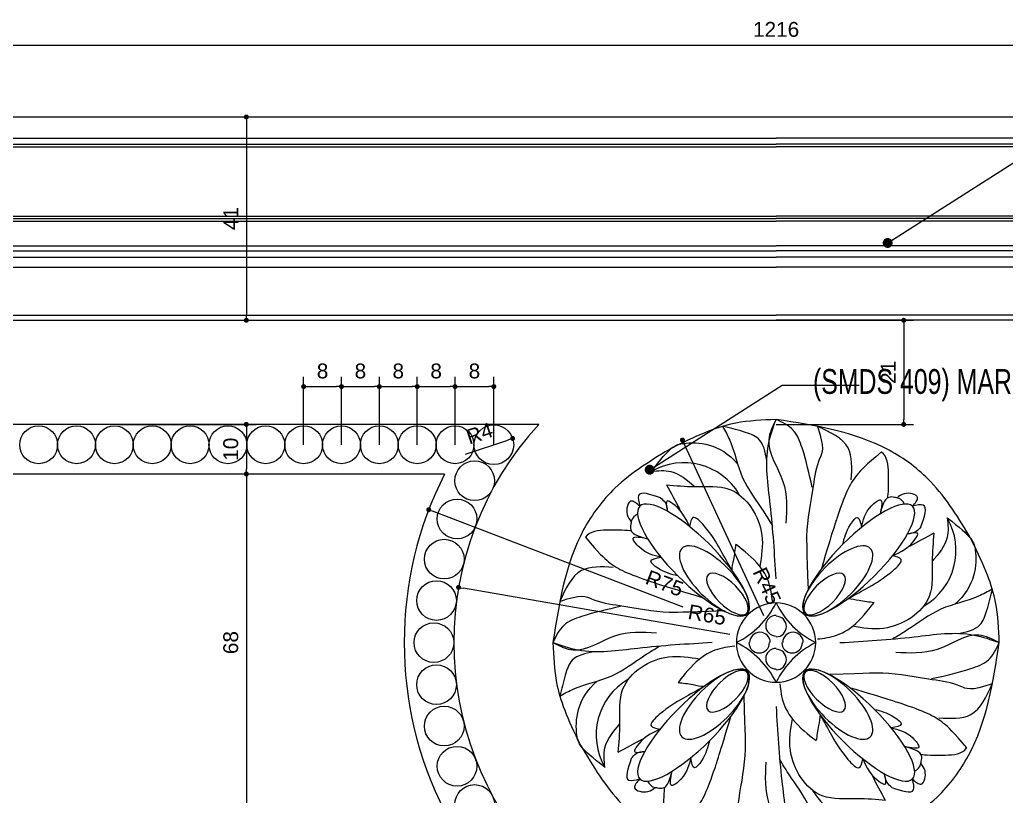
# Model space of a CAD drawing. Header units: inches. Extents: x 274057 to 444617, y 490067 to 635630.
# Drawn here: x 332926.3 to 333125.2, y 493079.8 to 493236.4 of the extents above; entities that cross this region are included whole.
import ezdxf

# ---------------------------------------------------------------- set-up
doc = ezdxf.new("R2010")
doc.units = ezdxf.units.IN
doc.header["$MEASUREMENT"] = 0
for name, color, linetype in [('CQ Grg Gypsum', 41, 'Continuous'), ('CQ PANEL DIMENSION', 1, 'Continuous'), ('CQ SPOT DETAIL DIMENSION', 9, 'Continuous'), ('CQ SPOT DETAILS', 40, 'Continuous'), ('CQ text label', 3, 'Continuous')]:
    doc.layers.add(name, color=color, linetype=linetype)
doc.layers.add('CQ Marble', color=6, linetype='Continuous', lineweight=0)
doc.styles.add('DIM 50', font='romans.shx', dxfattribs={"width": 0.75, "height": 100})
doc.styles.get("Standard").update_dxf_attribs({"font": 'arial.ttf'})
doc.dimstyles.new('CQ 2', dxfattribs={"dimscale": 0.02, "dimtxt": 150, "dimasz": 50, "dimexe": 100, "dimexo": 0, "dimgap": 80, "dimtad": 1, "dimdec": 0, "dimzin": 0, "dimdsep": 46, "dimtxsty": 'Standard', "dimblk": 'DOT', "dimcen": 100, "dimclrd": 1, "dimclre": 1, "dimclrt": 3, "dimadec": 0, "dimazin": 0, "dimtfac": 1, "dimtdec": 0, "dimtofl": 0, "dimtmove": 0, "dimatfit": 3, "dimfxl": 1, "dimtolj": 1, "dimtzin": 0, "dimlwd": -1, "dimarcsym": 0})
doc.dimstyles.get("Standard").update_dxf_attribs({"dimtxt": 0.18, "dimasz": 0.18, "dimexe": 0.18, "dimexo": 0.0625, "dimgap": 0.09, "dimtad": 0, "dimtih": 1, "dimtoh": 1, "dimdec": 4, "dimzin": 0, "dimdsep": 46, "dimtxsty": 'Standard', "dimcen": 0.09, "dimadec": 0, "dimazin": 0, "dimtfac": 1, "dimtdec": 4, "dimtofl": 0, "dimtmove": 0, "dimatfit": 3, "dimfxl": 1, "dimtolj": 1, "dimtzin": 0, "dimarcsym": 0})

# ---------------------------------------------------------------- blocks, each defined once
blk = doc.blocks.new('_Dot')
at = {"color": 0, "linetype": 'ByBlock', "lineweight": -2}
blk.add_line((-0.5, 0), (-1, 0), dxfattribs=at)
at = {"color": 0, "linetype": 'ByBlock', "const_width": 0.5}
blk.add_lwpolyline([(-0.25, 0, 1), (0.25, 0, 1)], format="xyb", close=True, dxfattribs=at)
blk = doc.blocks.new('*D1265')
at = {"layer": 'CQ PANEL DIMENSION', "color": 1, "lineweight": -2, "transparency": 16777216}
for p, q in [((332470.81, 493175.74), (332470.81, 493233.25)), ((333686.81, 493175.74), (333686.81, 493233.25))]:
    blk.add_line(p, q, dxfattribs=at)
at = {"layer": 'CQ PANEL DIMENSION', "color": 1, "transparency": 16777216}
blk.add_line((332471.81, 493231.25), (333685.81, 493231.25), dxfattribs=at)
at = {"layer": 'Defpoints', "color": 0, "transparency": 16777216}
for p in [(333686.81, 493231.25), (332470.81, 493175.74, -0.03), (333686.81, 493175.74, -0.03)]:
    blk.add_point(p, dxfattribs=at)
at = {"layer": 'CQ PANEL DIMENSION', "color": 1, "transparency": 16777216, "rotation": 180}
blk.add_blockref('_Dot', (332470.81, 493231.25), dxfattribs=at)
at = {"layer": 'CQ PANEL DIMENSION', "color": 1, "transparency": 16777216}
blk.add_blockref('_Dot', (333686.81, 493231.25), dxfattribs=at)
at = {"layer": 'CQ PANEL DIMENSION', "color": 3, "transparency": 16777216, "insert": (333078.81, 493234.38), "char_height": 3, "attachment_point": 5}
blk.add_mtext('\\A1;1216', dxfattribs=at)
blk = doc.blocks.new('*D1211')
at = {"layer": 'CQ SPOT DETAIL DIMENSION', "color": 1, "lineweight": -2, "transparency": 16777216}
for p, q in [((333078.81, 493175.74), (333106.54, 493175.74)), ((333078.81, 493154.74), (333106.54, 493154.74))]:
    blk.add_line(p, q, dxfattribs=at)
at = {"layer": 'CQ SPOT DETAIL DIMENSION', "color": 1, "transparency": 16777216}
blk.add_line((333104.54, 493174.74), (333104.54, 493155.74), dxfattribs=at)
at = {"layer": 'Defpoints', "color": 0, "transparency": 16777216}
for p in [(333078.81, 493175.74, -0.03), (333078.81, 493154.74, -0.03), (333104.54, 493154.74)]:
    blk.add_point(p, dxfattribs=at)
at = {"layer": 'CQ SPOT DETAIL DIMENSION', "color": 1, "transparency": 16777216}
for p, rotation in [((333104.54, 493175.74), 90), ((333104.54, 493154.74), 270)]:
    blk.add_blockref('_Dot', p, dxfattribs=dict(at, rotation=rotation))
at = {"layer": 'CQ SPOT DETAIL DIMENSION', "color": 3, "transparency": 16777216, "insert": (333101.43, 493165.24), "char_height": 3, "attachment_point": 5, "rotation": 90}
blk.add_mtext('\\A1;21', dxfattribs=at)
blk = doc.blocks.new('*D1212')
at = {"layer": 'CQ SPOT DETAIL DIMENSION', "color": 1, "lineweight": -2, "transparency": 16777216}
for p, q in [((332946.25, 493154.74), (332973.98, 493154.74)), ((333011.95, 493144.74), (332969.98, 493144.74))]:
    blk.add_line(p, q, dxfattribs=at)
at = {"layer": 'CQ SPOT DETAIL DIMENSION', "color": 1, "transparency": 16777216}
blk.add_line((332971.98, 493153.74), (332971.98, 493145.74), dxfattribs=at)
at = {"layer": 'Defpoints', "color": 0, "transparency": 16777216}
for p in [(332946.25, 493154.74, -0.03), (332971.98, 493144.74), (333011.95, 493144.74, -0.03)]:
    blk.add_point(p, dxfattribs=at)
at = {"layer": 'CQ SPOT DETAIL DIMENSION', "color": 1, "transparency": 16777216}
for p, rotation in [((332971.98, 493154.74), 90), ((332971.98, 493144.74), 270)]:
    blk.add_blockref('_Dot', p, dxfattribs=dict(at, rotation=rotation))
at = {"layer": 'CQ SPOT DETAIL DIMENSION', "color": 3, "transparency": 16777216, "insert": (332968.85, 493149.74), "char_height": 3, "attachment_point": 5, "rotation": 90}
blk.add_mtext('\\A1;10', dxfattribs=at)
blk = doc.blocks.new('*D1213')
at = {"layer": 'CQ SPOT DETAIL DIMENSION', "color": 1, "lineweight": -2, "transparency": 16777216}
for p, q in [((333011.95, 493144.74), (332969.98, 493144.74)), ((333011.95, 493076.74), (332969.98, 493076.74))]:
    blk.add_line(p, q, dxfattribs=at)
at = {"layer": 'CQ SPOT DETAIL DIMENSION', "color": 1, "transparency": 16777216}
blk.add_line((332971.98, 493143.74), (332971.98, 493077.74), dxfattribs=at)
at = {"layer": 'Defpoints', "color": 0, "transparency": 16777216}
for p in [(333011.95, 493144.74, -0.03), (332971.98, 493076.74), (333011.95, 493076.74, -0.03)]:
    blk.add_point(p, dxfattribs=at)
at = {"layer": 'CQ SPOT DETAIL DIMENSION', "color": 1, "transparency": 16777216}
for p, rotation in [((332971.98, 493144.74), 90), ((332971.98, 493076.74), 270)]:
    blk.add_blockref('_Dot', p, dxfattribs=dict(at, rotation=rotation))
at = {"layer": 'CQ SPOT DETAIL DIMENSION', "color": 3, "transparency": 16777216, "insert": (332968.85, 493110.74), "char_height": 3, "attachment_point": 5, "rotation": 90}
blk.add_mtext('\\A1;68', dxfattribs=at)
blk = doc.blocks.new('*D1162')
at = {"layer": 'CQ SPOT DETAIL DIMENSION', "color": 1, "lineweight": -2, "transparency": 16777216}
for p, q in [((332959.96, 493216.74), (332973.98, 493216.74)), ((332946.25, 493175.74), (332973.98, 493175.74))]:
    blk.add_line(p, q, dxfattribs=at)
at = {"layer": 'CQ SPOT DETAIL DIMENSION', "color": 1, "transparency": 16777216}
blk.add_line((332971.98, 493215.74), (332971.98, 493176.74), dxfattribs=at)
at = {"layer": 'Defpoints', "color": 0, "transparency": 16777216}
for p in [(332959.96, 493216.74, -0.03), (332946.25, 493175.74), (332971.98, 493175.74)]:
    blk.add_point(p, dxfattribs=at)
at = {"layer": 'CQ SPOT DETAIL DIMENSION', "color": 1, "transparency": 16777216}
for p, rotation in [((332971.98, 493216.74), 90), ((332971.98, 493175.74), 270)]:
    blk.add_blockref('_Dot', p, dxfattribs=dict(at, rotation=rotation))
at = {"layer": 'CQ SPOT DETAIL DIMENSION', "color": 3, "transparency": 16777216, "insert": (332968.87, 493196.24), "char_height": 3, "attachment_point": 5, "rotation": 90}
blk.add_mtext('\\A1;41', dxfattribs=at)
blk = doc.blocks.new('*D1163')
at = {"layer": 'CQ SPOT DETAIL DIMENSION', "color": 1, "transparency": 16777216}
blk.add_line((333069.48, 493112.36), (333015.75, 493121.71), dxfattribs=at)
at = {"layer": 'Defpoints', "color": 0, "transparency": 16777216}
for p in [(333014.77, 493121.88, -0.03), (333078.81, 493110.74, -0.03)]:
    blk.add_point(p, dxfattribs=at)
at = {"layer": 'CQ SPOT DETAIL DIMENSION', "color": 1, "transparency": 16777216, "rotation": 170.1310731273113}
blk.add_blockref('_Dot', (333014.77, 493121.88), dxfattribs=at)
at = {"layer": 'CQ SPOT DETAIL DIMENSION', "color": 3, "transparency": 16777216, "insert": (333064.9, 493116.34), "char_height": 3, "attachment_point": 5, "rotation": 350.1311}
blk.add_mtext('\\A1;R65', dxfattribs=at)
blk = doc.blocks.new('*D1164')
at = {"layer": 'CQ SPOT DETAIL DIMENSION', "color": 1, "transparency": 16777216}
blk.add_line((333060.06, 493117.91), (333009.69, 493137.19), dxfattribs=at)
at = {"layer": 'Defpoints', "color": 0, "transparency": 16777216}
for p in [(333008.76, 493137.54, -0.03), (333078.81, 493110.74, -0.03)]:
    blk.add_point(p, dxfattribs=at)
at = {"layer": 'CQ SPOT DETAIL DIMENSION', "color": 1, "transparency": 16777216, "rotation": 159.0588864436468}
blk.add_blockref('_Dot', (333008.76, 493137.54), dxfattribs=at)
at = {"layer": 'CQ SPOT DETAIL DIMENSION', "color": 3, "transparency": 16777216, "insert": (333056.32, 493122.69), "char_height": 3, "attachment_point": 5, "rotation": 339.0589}
blk.add_mtext('\\A1;R75', dxfattribs=at)
blk = doc.blocks.new('*D1165')
at = {"layer": 'CQ SPOT DETAIL DIMENSION', "color": 1, "transparency": 16777216}
blk.add_line((333076.31, 493116.13), (333060.34, 493150.68), dxfattribs=at)
at = {"layer": 'Defpoints', "color": 0, "transparency": 16777216}
for p in [(333059.92, 493151.59, -0.03), (333078.81, 493110.74, -0.03)]:
    blk.add_point(p, dxfattribs=at)
at = {"layer": 'CQ SPOT DETAIL DIMENSION', "color": 1, "transparency": 16777216, "rotation": 114.8074543192185}
blk.add_blockref('_Dot', (333059.92, 493151.59), dxfattribs=at)
at = {"layer": 'CQ SPOT DETAIL DIMENSION', "color": 3, "transparency": 16777216, "insert": (333076.97, 493122.15), "char_height": 3, "attachment_point": 5, "rotation": 294.8075}
blk.add_mtext('\\A1;R45', dxfattribs=at)
blk = doc.blocks.new('*D1166')
at = {"layer": 'CQ SPOT DETAIL DIMENSION', "color": 1, "transparency": 16777216}
blk.add_line((333016.17, 493148.72), (333024.73, 493151.59), dxfattribs=at)
at = {"layer": 'Defpoints', "color": 0, "transparency": 16777216}
for p in [(333021.89, 493150.64, -0.03), (333025.68, 493151.91, -0.03)]:
    blk.add_point(p, dxfattribs=at)
at = {"layer": 'CQ SPOT DETAIL DIMENSION', "color": 1, "transparency": 16777216, "rotation": 18.55873503031677}
blk.add_blockref('_Dot', (333025.68, 493151.91), dxfattribs=at)
at = {"layer": 'CQ SPOT DETAIL DIMENSION', "color": 3, "transparency": 16777216, "insert": (333018.99, 493152.94), "char_height": 3, "attachment_point": 5, "rotation": 18.5587}
blk.add_mtext('\\A1;R4', dxfattribs=at)
blk = doc.blocks.new('*D1167')
at = {"layer": 'CQ SPOT DETAIL DIMENSION', "color": 1, "lineweight": -2, "transparency": 16777216}
for p, q in [((332983.53, 493150.64), (332983.53, 493164.37)), ((332991.17, 493150.64), (332991.17, 493164.37))]:
    blk.add_line(p, q, dxfattribs=at)
at = {"layer": 'CQ SPOT DETAIL DIMENSION', "color": 1, "transparency": 16777216}
blk.add_line((332984.53, 493162.37), (332990.17, 493162.37), dxfattribs=at)
at = {"layer": 'Defpoints', "color": 0, "transparency": 16777216}
for p in [(332991.17, 493162.37), (332983.53, 493150.64, -0.03), (332991.17, 493150.64, -0.03)]:
    blk.add_point(p, dxfattribs=at)
at = {"layer": 'CQ SPOT DETAIL DIMENSION', "color": 1, "transparency": 16777216, "rotation": 180}
blk.add_blockref('_Dot', (332983.53, 493162.37), dxfattribs=at)
at = {"layer": 'CQ SPOT DETAIL DIMENSION', "color": 1, "transparency": 16777216}
blk.add_blockref('_Dot', (332991.17, 493162.37), dxfattribs=at)
at = {"layer": 'CQ SPOT DETAIL DIMENSION', "color": 3, "transparency": 16777216, "insert": (332987.35, 493165.5), "char_height": 3, "attachment_point": 5}
blk.add_mtext('\\A1;8', dxfattribs=at)
blk = doc.blocks.new('*D1168')
at = {"layer": 'CQ SPOT DETAIL DIMENSION', "color": 1, "lineweight": -2, "transparency": 16777216}
for p, q in [((332991.17, 493150.64), (332991.17, 493164.37)), ((332998.8, 493150.64), (332998.8, 493164.37))]:
    blk.add_line(p, q, dxfattribs=at)
at = {"layer": 'CQ SPOT DETAIL DIMENSION', "color": 1, "transparency": 16777216}
blk.add_line((332992.17, 493162.37), (332997.8, 493162.37), dxfattribs=at)
at = {"layer": 'Defpoints', "color": 0, "transparency": 16777216}
for p in [(332998.8, 493162.37), (332991.17, 493150.64, -0.03), (332998.8, 493150.64, -0.03)]:
    blk.add_point(p, dxfattribs=at)
at = {"layer": 'CQ SPOT DETAIL DIMENSION', "color": 1, "transparency": 16777216, "rotation": 180}
blk.add_blockref('_Dot', (332991.17, 493162.37), dxfattribs=at)
at = {"layer": 'CQ SPOT DETAIL DIMENSION', "color": 1, "transparency": 16777216}
blk.add_blockref('_Dot', (332998.8, 493162.37), dxfattribs=at)
at = {"layer": 'CQ SPOT DETAIL DIMENSION', "color": 3, "transparency": 16777216, "insert": (332994.98, 493165.5), "char_height": 3, "attachment_point": 5}
blk.add_mtext('\\A1;8', dxfattribs=at)
blk = doc.blocks.new('*D1169')
at = {"layer": 'CQ SPOT DETAIL DIMENSION', "color": 1, "lineweight": -2, "transparency": 16777216}
for p, q in [((332998.8, 493150.64), (332998.8, 493164.37)), ((333006.44, 493150.64), (333006.44, 493164.37))]:
    blk.add_line(p, q, dxfattribs=at)
at = {"layer": 'CQ SPOT DETAIL DIMENSION', "color": 1, "transparency": 16777216}
blk.add_line((332999.8, 493162.37), (333005.44, 493162.37), dxfattribs=at)
at = {"layer": 'Defpoints', "color": 0, "transparency": 16777216}
for p in [(333006.44, 493162.37), (332998.8, 493150.64, -0.03), (333006.44, 493150.64, -0.03)]:
    blk.add_point(p, dxfattribs=at)
at = {"layer": 'CQ SPOT DETAIL DIMENSION', "color": 1, "transparency": 16777216, "rotation": 180}
blk.add_blockref('_Dot', (332998.8, 493162.37), dxfattribs=at)
at = {"layer": 'CQ SPOT DETAIL DIMENSION', "color": 1, "transparency": 16777216}
blk.add_blockref('_Dot', (333006.44, 493162.37), dxfattribs=at)
at = {"layer": 'CQ SPOT DETAIL DIMENSION', "color": 3, "transparency": 16777216, "insert": (333002.62, 493165.5), "char_height": 3, "attachment_point": 5}
blk.add_mtext('\\A1;8', dxfattribs=at)
blk = doc.blocks.new('*D1170')
at = {"layer": 'CQ SPOT DETAIL DIMENSION', "color": 1, "lineweight": -2, "transparency": 16777216}
for p, q in [((333006.44, 493150.64), (333006.44, 493164.37)), ((333014.07, 493150.64), (333014.07, 493164.37))]:
    blk.add_line(p, q, dxfattribs=at)
at = {"layer": 'CQ SPOT DETAIL DIMENSION', "color": 1, "transparency": 16777216}
blk.add_line((333007.44, 493162.37), (333013.07, 493162.37), dxfattribs=at)
at = {"layer": 'Defpoints', "color": 0, "transparency": 16777216}
for p in [(333014.07, 493162.37), (333006.44, 493150.64, -0.03), (333014.07, 493150.64, -0.03)]:
    blk.add_point(p, dxfattribs=at)
at = {"layer": 'CQ SPOT DETAIL DIMENSION', "color": 1, "transparency": 16777216, "rotation": 180}
blk.add_blockref('_Dot', (333006.44, 493162.37), dxfattribs=at)
at = {"layer": 'CQ SPOT DETAIL DIMENSION', "color": 1, "transparency": 16777216}
blk.add_blockref('_Dot', (333014.07, 493162.37), dxfattribs=at)
at = {"layer": 'CQ SPOT DETAIL DIMENSION', "color": 3, "transparency": 16777216, "insert": (333010.25, 493165.5), "char_height": 3, "attachment_point": 5}
blk.add_mtext('\\A1;8', dxfattribs=at)
blk = doc.blocks.new('*D1171')
at = {"layer": 'CQ SPOT DETAIL DIMENSION', "color": 1, "lineweight": -2, "transparency": 16777216}
for p, q in [((333014.07, 493150.64), (333014.07, 493164.37)), ((333021.89, 493150.64), (333021.89, 493164.37))]:
    blk.add_line(p, q, dxfattribs=at)
at = {"layer": 'CQ SPOT DETAIL DIMENSION', "color": 1, "transparency": 16777216}
blk.add_line((333015.07, 493162.37), (333020.89, 493162.37), dxfattribs=at)
at = {"layer": 'Defpoints', "color": 0, "transparency": 16777216}
for p in [(333021.89, 493162.37), (333014.07, 493150.64, -0.03), (333021.89, 493150.64, -0.03)]:
    blk.add_point(p, dxfattribs=at)
at = {"layer": 'CQ SPOT DETAIL DIMENSION', "color": 1, "transparency": 16777216, "rotation": 180}
blk.add_blockref('_Dot', (333014.07, 493162.37), dxfattribs=at)
at = {"layer": 'CQ SPOT DETAIL DIMENSION', "color": 1, "transparency": 16777216}
blk.add_blockref('_Dot', (333021.89, 493162.37), dxfattribs=at)
at = {"layer": 'CQ SPOT DETAIL DIMENSION', "color": 3, "transparency": 16777216, "insert": (333017.98, 493165.5), "char_height": 3, "attachment_point": 5}
blk.add_mtext('\\A1;8', dxfattribs=at)
blk = doc.blocks.new('fireplace')
at = {"layer": 'CQ Marble', "lineweight": 0}
for p, q in [((374158.23, 531107.56), (375716.23, 531107.56)), ((374156.43, 531103.28), (374937.23, 531103.28)), ((375718.02, 531103.28), (374937.23, 531103.28)), ((374152.23, 531101.56), (374937.23, 531101.56)), ((374154.71, 531102.1), (374937.23, 531102.1)), ((375719.75, 531102.1), (374937.23, 531102.1)), ((375722.23, 531101.56), (374937.23, 531101.56)), ((374152.23, 531087.56), (374937.23, 531087.56)), ((375722.23, 531087.56), (374937.23, 531087.56)), ((374162.23, 531087.06), (374937.23, 531087.06)), ((374162.23, 531086.56), (374937.23, 531086.56)), ((375712.23, 531087.06), (374937.23, 531087.06)), ((375712.23, 531086.56), (374937.23, 531086.56)), ((374162.23, 531081.56), (374937.23, 531081.56)), ((375712.23, 531081.56), (374937.23, 531081.56)), ((374167.42, 531080.56), (374937.23, 531080.56)), ((374169.87, 531079.29), (374937.23, 531079.29)), ((375707.03, 531080.56), (374937.23, 531080.56)), ((375704.58, 531079.29), (374937.23, 531079.29)), ((374172.3, 531077.29), (374937.23, 531077.29)), ((375702.16, 531077.29), (374937.23, 531077.29)), ((374176.23, 531067.56), (374937.23, 531067.56)), ((375698.23, 531067.56), (374937.23, 531067.56)), ((374181.23, 531066.56), (374937.23, 531066.56)), ((375693.23, 531066.56), (374937.23, 531066.56)), ((374889.38, 531045.56), (374349.23, 531045.56)), ((374870.38, 531035.56), (374359.23, 531035.56))]:
    blk.add_line(p, q, dxfattribs=at)
for centre, radius in [((374880.31, 531041.46), 4), ((374788.52, 531041.46), 3.82), ((374796.16, 531041.46), 3.82), ((374803.79, 531041.46), 3.82), ((374811.42, 531041.46), 3.82), ((374819.06, 531041.46), 3.82), ((374826.69, 531041.46), 3.82), ((374834.32, 531041.46), 3.82), ((374841.96, 531041.46), 3.82), ((374849.59, 531041.46), 3.82), ((374857.22, 531041.46), 3.82), ((374864.86, 531041.46), 3.82), ((374872.49, 531041.46), 3.82), ((374876.44, 531034.2), 4), ((374872.89, 531026.49), 4), ((374870.31, 531018.39), 4), ((374868.75, 531010.04), 4), ((374868.23, 531001.56), 4), ((374868.75, 530993.08), 4), ((374870.31, 530984.73), 4), ((374872.89, 530976.63), 4), ((374876.44, 530968.92), 4)]:
    blk.add_circle(centre, radius, dxfattribs=at)
for centre, radius, start, end in [((374937.23, 531001.56), 65, 137.3963, 222.6037), ((374918.62, 531024.84), 13, 30.5753, 120.2293), ((374937.23, 531001.56), 75, 153.0423, 206.9577), ((374960.51, 531020.17), 13, 300.5753, 30.2293), ((374937.23, 531001.56), 8, 90, 180), ((374921.32, 531017.46), 17.76, 296.4267, 333.5733), ((374953.13, 531017.46), 17.76, 206.4267, 243.5733), ((374937.23, 531001.56), 8, 0, 90), ((374937.23, 531004.97), 2.08, 90, 270), ((374937.23, 531004.8), 2.08, 270, 90), ((374933.98, 531001.56), 2.08, 0, 180), ((374940.64, 531001.56), 2.08, 0, 180), ((374937.23, 531001.56), 8, 180, 270), ((374921.32, 530985.66), 17.76, 26.4267, 63.5733), ((374933.82, 531001.56), 2.08, 180, 0), ((374937.23, 530998.32), 2.08, 90, 270), ((374937.23, 531001.56), 8, 270, 0), ((374953.13, 530985.66), 17.76, 116.4267, 153.5733), ((374937.23, 530998.15), 2.08, 270, 90), ((374940.47, 531001.56), 2.08, 180, 0), ((374913.95, 530982.95), 13, 120.5753, 210.2293), ((374955.83, 530978.28), 13, 210.5753, 300.2293)]:
    blk.add_arc(centre, radius, start, end, dxfattribs=at)
at = {"layer": 'CQ Marble', "lineweight": 0, "extrusion": (0, 0, -1)}
for centre, major_axis, ratio, start_param, end_param in [((374920.59, 531018.2), (-10.85, 10.85), 0.293447, 3.141593, 9.424778), ((374953.87, 531018.2), (10.85, 10.85), 0.293447, 3.141593, 9.424778), ((374924.76, 531014.03), (-6.54, 6.54), 0.398961, 3.141593, 9.424778), ((374924.76, 531014.03), (-6.54, 6.54), 0.398961, 3.141593, 9.424778), ((374949.69, 531014.03), (6.54, 6.54), 0.398961, 3.141593, 9.424778), ((374927.42, 531011.36), (-3.88, 3.88), 0.417691, 3.141593, 9.424778), ((374947.03, 531011.36), (3.88, 3.88), 0.417691, 3.141593, 9.424778), ((374949.69, 530989.1), (-6.54, 6.54), 0.398961, 6.283185307168436, 12.56637061434802), ((374949.69, 530989.1), (-6.54, 6.54), 0.398961, 6.283185307168436, 12.56637061434802), ((374947.03, 530991.76), (-3.88, 3.88), 0.417691, 6.283185307161631, 12.56637061434122)]:
    blk.add_ellipse(centre, major_axis=major_axis, ratio=ratio, start_param=start_param, end_param=end_param, dxfattribs=at)
for centre, major_axis, ratio in [((374920.59, 530984.92), (10.85, 10.85), 0.293447), ((374924.76, 530989.1), (6.54, 6.54), 0.398961), ((374924.76, 530989.1), (6.54, 6.54), 0.398961), ((374927.42, 530991.76), (3.88, 3.88), 0.417691), ((374953.87, 530984.92), (-10.85, 10.85), 0.293447)]:
    blk.add_ellipse(centre, major_axis=major_axis, ratio=ratio, dxfattribs=at)
at = {"layer": 'CQ Marble', "lineweight": 0}
for points, knots in [([(374937.23, 531046.56), (374934.48, 531046.44), (374928.09, 531046.17), (374922.2, 531043.78), (374916.42, 531040.93)], [0, 0, 0, 0, 8.175716, 19.045802, 19.045802, 19.045802, 19.045802]), ([(374937.23, 531014.45), (374936.93, 531019.41), (374936.4, 531028.38), (374934.66, 531039.39), (374936.63, 531044.9), (374937.23, 531046.56)], [0, 0, 0, 0, 15.012132, 27.133425, 32.38851, 32.38851, 32.38851, 32.38851]), ([(374937.23, 531046.56), (374936.54, 531045.2), (374934.45, 531041.04), (374939.67, 531034.33), (374939.36, 531028.51), (374939.22, 531025.68)], [0, 0, 0, 0, 4.346045, 13.247245, 21.638056, 21.638056, 21.638056, 21.638056]), ([(374976.6, 531022.37), (374974.13, 531026.49), (374969.86, 531033.63), (374956.62, 531043.55), (374945.16, 531045.33), (374937.23, 531046.56)], [0, 0, 0, 0, 14.286595, 24.755252, 48.374008, 48.374008, 48.374008, 48.374008]), ([(374944.49, 531032.94), (374943.92, 531035.55), (374943.06, 531039.44), (374941.06, 531044.78), (374938.52, 531045.96), (374937.23, 531046.56)], [0, 0, 0, 0, 8.133007, 12.117668, 16.215752, 16.215752, 16.215752, 16.215752]), ([(374926.45, 531045.17), (374926.96, 531044.25), (374928.76, 531040.99), (374929.88, 531034.5), (374933.98, 531029.32), (374935.92, 531026.06), (374936.5, 531025.1)], [0, 0, 0, 0, 3.153851, 11.150913, 19.218377, 22.562214, 22.562214, 22.562214, 22.562214]), ([(374935.37, 531038.34), (374935.05, 531040), (374934.5, 531042.84), (374930.28, 531044.26), (374927.84, 531044.84), (374926.45, 531045.17)], [0, 0, 0, 0, 4.649802, 7.953193, 12.325944, 12.325944, 12.325944, 12.325944]), ([(374945.55, 531045.16), (374947.11, 531040.82), (374945.38, 531037.94), (374944.68, 531032.4), (374943.22, 531024.94), (374943.41, 531020.69), (374943.68, 531012.27)], [0, 0, 0, 0, 3.789118, 10.79065, 21.222883, 25.209427, 25.209427, 25.209427, 25.209427]), ([(374952.38, 531034.4), (374952.53, 531036.75), (374952.85, 531041.85), (374948.11, 531044), (374945.55, 531045.16)], [0, 0, 0, 0, 6.452917, 14.022765, 14.022765, 14.022765, 14.022765]), ([(374912.08, 531036.07), (374915.91, 531041.17), (374918.89, 531042.2), (374925.9, 531041.84), (374929.47, 531037.61)], [10.734408, 10.734408, 10.734408, 10.734408, 17.735552, 30.137862, 30.137862, 30.137862, 30.137862]), ([(374916.42, 531040.93), (374912.3, 531038.47), (374905.15, 531034.19), (374895.24, 531020.95), (374893.46, 531009.5), (374892.23, 531001.56)], [0, 0, 0, 0, 14.286595, 24.755252, 48.374008, 48.374008, 48.374008, 48.374008]), ([(374958.47, 531040), (374955.23, 531037.27), (374952.38, 531034.4), (374950.86, 531030.87), (374948.71, 531024.3), (374946.36, 531016.45)], [0, 0, 0, 0, 3.529694, 10.6756, 12.495355, 12.495355, 12.495355, 12.495355]), ([(374959.73, 531030.73), (374959.88, 531031.48), (374960.04, 531034.96), (374959.71, 531039.16), (374958.47, 531040), (374958.47, 531040)], [7.680488, 7.680488, 7.680488, 7.680488, 13.772249, 18.280097, 18.287995, 18.287995, 18.287995, 18.287995]), ([(374912.08, 531036.07), (374913.43, 531036.22), (374916.73, 531036.56), (374919.3, 531034.35), (374920.82, 531033.04)], [0, 0, 0, 0, 3.926043, 9.622565, 9.622565, 9.622565, 9.622565]), ([(374913.89, 531030.76), (374911.88, 531031.46), (374908.88, 531032.5), (374909.53, 531029.91), (374909.74, 531029.05)], [0, 0, 0, 0, 4.412559, 6.603998, 6.603998, 6.603998, 6.603998]), ([(374915.13, 531033.39), (374917.01, 531033.22), (374921.23, 531032.83), (374929.72, 531033.68), (374935.26, 531024.79), (374934.29, 531019.03), (374933.94, 531016.95)], [0, 0, 0, 0, 5.700913, 12.817066, 24.040242, 30.352101, 30.352101, 30.352101, 30.352101]), ([(374964.72, 531029.05), (374965.3, 531029.7), (374966.68, 531031.24), (374963.17, 531032.03), (374962.04, 531031.1), (374961.62, 531030.76)], [0, 0, 0, 0, 2.065936, 4.862647, 6.529315, 6.529315, 6.529315, 6.529315]), ([(374909.74, 531029.05), (374909.09, 531029.64), (374907.55, 531031.02), (374906.76, 531027.5), (374907.68, 531026.38), (374908.03, 531025.95)], [0, 0, 0, 0, 2.065936, 4.862647, 6.529315, 6.529315, 6.529315, 6.529315]), ([(374913.89, 531030.76), (374914.25, 531030.47), (374915.1, 531029.77), (374915.25, 531028.66), (374915.34, 531028.03)], [0, 0, 0, 0, 1.358445, 3.19856, 3.19856, 3.19856, 3.19856]), ([(374919.75, 531025), (374918.47, 531028.02), (374916.3, 531029.78), (374914.72, 531030.58), (374915.34, 531028.03)], [0, 0, 0, 0, 5.087966, 8.222236, 8.222236, 8.222236, 8.222236]), ([(374954.44, 531024.78), (374954.77, 531026.24), (374955.25, 531028.37), (374958.99, 531031.28), (374958.48, 531028.86), (374958.19, 531027.48)], [0, 0, 0, 0, 4.78748, 6.986443, 9.852662, 9.852662, 9.852662, 9.852662]), ([(374963.14, 531029.5), (374962.38, 531030.82), (374961.12, 531030.67), (374960.31, 531031.18), (374958.91, 531030.25), (374958.19, 531027.48)], [13.598906, 13.598906, 13.598906, 13.598906, 15.117902, 16.245425, 16.871861, 16.871861, 16.871861, 16.871861]), ([(374966.43, 531024.9), (374967.12, 531026.9), (374968.17, 531029.9), (374965.58, 531029.26), (374964.72, 531029.05)], [0, 0, 0, 0, 4.412559, 6.603998, 6.603998, 6.603998, 6.603998]), ([(374909.29, 531027.47), (374907.97, 531026.72), (374908.12, 531025.45), (374907.6, 531024.65), (374908.53, 531023.25), (374911.31, 531022.52)], [13.598906, 13.598906, 13.598906, 13.598906, 15.117902, 16.245425, 16.871861, 16.871861, 16.871861, 16.871861]), ([(374928.35, 531016.09), (374927.55, 531017.53), (374925.77, 531020.73), (374923.96, 531023.87), (374920.33, 531027.74), (374919.92, 531025.79), (374919.75, 531025)], [0, 0, 0, 0, 4.769617, 10.635858, 13.451269, 15.351255, 15.351255, 15.351255, 15.351255]), ([(374950.68, 531021.38), (374950.99, 531022.63), (374951.44, 531024.46), (374953.91, 531027.65), (374954.26, 531025.77), (374954.44, 531024.78)], [0, 0, 0, 0, 4.304823, 6.288451, 8.447532, 8.447532, 8.447532, 8.447532]), ([(374971.74, 531026.71), (374971.88, 531025.36), (374972.23, 531022.05), (374970.02, 531019.49), (374968.71, 531017.97)], [0, 0, 0, 0, 3.926043, 9.622565, 9.622565, 9.622565, 9.622565]), ([(374971.74, 531026.71), (374976.83, 531022.88), (374977.87, 531019.9), (374977.5, 531012.89), (374973.28, 531009.31)], [10.734408, 10.734408, 10.734408, 10.734408, 17.735552, 30.137862, 30.137862, 30.137862, 30.137862]), ([(374908.05, 531024.06), (374907.31, 531024.21), (374903.83, 531024.37), (374899.62, 531024.05), (374898.79, 531022.8), (374898.79, 531022.8)], [7.680488, 7.680488, 7.680488, 7.680488, 13.772249, 18.280097, 18.287995, 18.287995, 18.287995, 18.287995]), ([(374969.06, 531023.65), (374968.89, 531021.78), (374968.49, 531017.56), (374969.35, 531009.07), (374960.46, 531003.53), (374954.69, 531004.5), (374952.62, 531004.85)], [0, 0, 0, 0, 5.700913, 12.817066, 24.040242, 30.352101, 30.352101, 30.352101, 30.352101]), ([(374960.66, 531019.04), (374963.69, 531020.31), (374965.45, 531022.49), (374966.24, 531024.06), (374963.69, 531023.45)], [0, 0, 0, 0, 5.087966, 8.222236, 8.222236, 8.222236, 8.222236]), ([(374966.43, 531024.9), (374966.13, 531024.54), (374965.44, 531023.68), (374964.33, 531023.54), (374963.69, 531023.45)], [0, 0, 0, 0, 1.358445, 3.19856, 3.19856, 3.19856, 3.19856]), ([(374898.79, 531022.8), (374901.52, 531019.57), (374904.39, 531016.72), (374907.91, 531015.2), (374914.48, 531013.04), (374922.34, 531010.69)], [0, 0, 0, 0, 3.529694, 10.6756, 12.495355, 12.495355, 12.495355, 12.495355]), ([(374914.01, 531018.77), (374912.55, 531019.1), (374910.42, 531019.58), (374907.5, 531023.32), (374909.93, 531022.81), (374911.31, 531022.52)], [0, 0, 0, 0, 4.78748, 6.986443, 9.852662, 9.852662, 9.852662, 9.852662]), ([(374982.23, 531001.56), (374982.11, 531004.31), (374981.84, 531010.7), (374979.44, 531016.59), (374976.6, 531022.37)], [0, 0, 0, 0, 8.175716, 19.045802, 19.045802, 19.045802, 19.045802]), ([(374928.35, 531016.09), (374928.35, 531016.79), (374928.81, 531018.64), (374929.01, 531020.33), (374929.13, 531021.33)], [4.741233, 4.741233, 4.741233, 4.741233, 6.907065, 9.977348, 9.977348, 9.977348, 9.977348]), ([(374936.49, 531009.89), (374936.18, 531012.53), (374935.7, 531016.46), (374929.13, 531021.33), (374929.13, 531021.33)], [0, 0, 0, 0, 7.945946, 11.852232, 11.852232, 11.852232, 11.852232]), ([(374917.4, 531015.02), (374916.15, 531015.32), (374914.33, 531015.77), (374911.13, 531018.24), (374913.02, 531018.59), (374914.01, 531018.77)], [0, 0, 0, 0, 4.304823, 6.288451, 8.447532, 8.447532, 8.447532, 8.447532]), ([(374951.76, 531010.44), (374953.2, 531011.24), (374956.4, 531013.02), (374959.54, 531014.83), (374963.41, 531018.45), (374961.45, 531018.87), (374960.66, 531019.04)], [0, 0, 0, 0, 4.769617, 10.635858, 13.451269, 15.351255, 15.351255, 15.351255, 15.351255]), ([(374904.39, 531016.72), (374902.04, 531016.86), (374896.94, 531017.18), (374894.79, 531012.44), (374893.63, 531009.88)], [0, 0, 0, 0, 6.452917, 14.022765, 14.022765, 14.022765, 14.022765]), ([(374980.84, 531012.34), (374979.92, 531011.83), (374976.66, 531010.03), (374970.17, 531008.9), (374964.99, 531004.81), (374961.73, 531002.86), (374960.77, 531002.29)], [0, 0, 0, 0, 3.153851, 11.150913, 19.218377, 22.562214, 22.562214, 22.562214, 22.562214]), ([(374974.01, 531003.42), (374975.67, 531003.74), (374978.51, 531004.28), (374979.92, 531008.51), (374980.51, 531010.95), (374980.84, 531012.34)], [0, 0, 0, 0, 4.649802, 7.953193, 12.325944, 12.325944, 12.325944, 12.325944]), ([(374893.63, 531009.88), (374897.97, 531011.45), (374900.84, 531009.72), (374906.39, 531009.02), (374913.85, 531007.56), (374918.1, 531007.74), (374926.52, 531008.01)], [0, 0, 0, 0, 3.789118, 10.79065, 21.222883, 25.209427, 25.209427, 25.209427, 25.209427]), ([(374945.56, 531002.29), (374948.19, 531002.61), (374952.12, 531003.08), (374957, 531009.66), (374957, 531009.66)], [0, 0, 0, 0, 7.945946, 11.852232, 11.852232, 11.852232, 11.852232]), ([(374951.76, 531010.44), (374952.46, 531010.44), (374954.3, 531009.98), (374956, 531009.78), (374957, 531009.66)], [4.741233, 4.741233, 4.741233, 4.741233, 6.907065, 9.977348, 9.977348, 9.977348, 9.977348]), ([(374905.85, 531008.83), (374903.24, 531008.25), (374899.34, 531007.4), (374894.01, 531005.39), (374892.83, 531002.85), (374892.23, 531001.56)], [0, 0, 0, 0, 8.133007, 12.117668, 16.215752, 16.215752, 16.215752, 16.215752]), ([(374892.23, 531001.56), (374893.59, 531000.87), (374897.74, 530998.79), (374904.46, 531004), (374910.28, 531003.7), (374913.11, 531003.55)], [0, 0, 0, 0, 4.346045, 13.247245, 21.638056, 21.638056, 21.638056, 21.638056]), ([(374950.11, 531001.56), (374955.08, 531001.85), (374964.05, 531002.38), (374975.06, 531004.13), (374980.56, 531002.16), (374982.23, 531001.56)], [0, 0, 0, 0, 15.012132, 27.133425, 32.38851, 32.38851, 32.38851, 32.38851]), ([(374982.23, 531001.56), (374980.86, 531002.25), (374976.71, 531004.34), (374970, 530999.12), (374964.17, 530999.42), (374961.35, 530999.57)], [0, 0, 0, 0, 4.346045, 13.247245, 21.638056, 21.638056, 21.638056, 21.638056]), ([(374924.34, 531001.56), (374919.38, 531001.27), (374910.41, 531000.74), (374899.39, 530999), (374893.89, 531000.96), (374892.23, 531001.56)], [0, 0, 0, 0, 15.012132, 27.133425, 32.38851, 32.38851, 32.38851, 32.38851]), ([(374892.23, 531001.56), (374892.34, 530998.82), (374892.62, 530992.42), (374895.01, 530986.53), (374897.86, 530980.75)], [0, 0, 0, 0, 8.175716, 19.045802, 19.045802, 19.045802, 19.045802]), ([(374893.61, 530990.78), (374894.54, 530991.29), (374897.79, 530993.1), (374904.29, 530994.22), (374909.47, 530998.31), (374912.73, 531000.26), (374913.68, 531000.83)], [0, 0, 0, 0, 3.153851, 11.150913, 19.218377, 22.562214, 22.562214, 22.562214, 22.562214]), ([(374900.45, 530999.7), (374898.79, 530999.38), (374895.94, 530998.84), (374894.53, 530994.61), (374893.95, 530992.17), (374893.61, 530990.78)], [0, 0, 0, 0, 4.649802, 7.953193, 12.325944, 12.325944, 12.325944, 12.325944]), ([(374928.89, 531000.83), (374926.26, 531000.51), (374922.33, 531000.04), (374917.46, 530993.46), (374917.46, 530993.46)], [0, 0, 0, 0, 7.945946, 11.852232, 11.852232, 11.852232, 11.852232]), ([(374958.04, 530962.19), (374962.16, 530964.66), (374969.3, 530968.93), (374979.22, 530982.17), (374980.99, 530993.62), (374982.23, 531001.56)], [0, 0, 0, 0, 14.286595, 24.755252, 48.374008, 48.374008, 48.374008, 48.374008]), ([(374968.6, 530994.29), (374971.22, 530994.87), (374975.11, 530995.73), (374980.44, 530997.73), (374981.63, 531000.27), (374982.23, 531001.56)], [0, 0, 0, 0, 8.133007, 12.117668, 16.215752, 16.215752, 16.215752, 16.215752]), ([(374905.39, 530979.47), (374905.57, 530981.34), (374905.96, 530985.56), (374905.11, 530994.05), (374914, 530999.6), (374919.76, 530998.62), (374921.84, 530998.27)], [0, 0, 0, 0, 5.700913, 12.817066, 24.040242, 30.352101, 30.352101, 30.352101, 30.352101]), ([(374902.71, 530976.41), (374897.62, 530980.24), (374896.58, 530983.22), (374896.95, 530990.24), (374901.18, 530993.81)], [10.734408, 10.734408, 10.734408, 10.734408, 17.735552, 30.137862, 30.137862, 30.137862, 30.137862]), ([(374980.82, 530993.24), (374976.49, 530991.67), (374973.61, 530993.4), (374968.07, 530994.1), (374960.61, 530995.57), (374956.36, 530995.38), (374947.94, 530995.11)], [0, 0, 0, 0, 3.789118, 10.79065, 21.222883, 25.209427, 25.209427, 25.209427, 25.209427]), ([(374922.69, 530992.68), (374921.26, 530991.89), (374918.05, 530990.1), (374914.92, 530988.29), (374911.05, 530984.67), (374913, 530984.25), (374913.79, 530984.08)], [0, 0, 0, 0, 4.769617, 10.635858, 13.451269, 15.351255, 15.351255, 15.351255, 15.351255]), ([(374922.69, 530992.68), (374922, 530992.68), (374920.15, 530993.14), (374918.45, 530993.34), (374917.46, 530993.46)], [4.741233, 4.741233, 4.741233, 4.741233, 6.907065, 9.977348, 9.977348, 9.977348, 9.977348]), ([(374937.96, 530993.23), (374938.28, 530990.59), (374938.75, 530986.67), (374945.33, 530981.79), (374945.33, 530981.79)], [0, 0, 0, 0, 7.945946, 11.852232, 11.852232, 11.852232, 11.852232]), ([(374975.67, 530980.32), (374972.94, 530983.55), (374970.06, 530986.4), (374966.54, 530987.93), (374959.97, 530990.08), (374952.11, 530992.43)], [0, 0, 0, 0, 3.529694, 10.6756, 12.495355, 12.495355, 12.495355, 12.495355]), ([(374970.06, 530986.4), (374972.41, 530986.26), (374977.52, 530985.94), (374979.66, 530990.68), (374980.82, 530993.24)], [0, 0, 0, 0, 6.452917, 14.022765, 14.022765, 14.022765, 14.022765]), ([(374928.91, 530957.97), (374927.34, 530962.3), (374929.07, 530965.18), (374929.77, 530970.72), (374931.23, 530978.18), (374931.05, 530982.43), (374930.78, 530990.85)], [0, 0, 0, 0, 3.789118, 10.79065, 21.222883, 25.209427, 25.209427, 25.209427, 25.209427]), ([(374937.23, 530988.67), (374937.52, 530983.71), (374938.05, 530974.74), (374939.79, 530963.73), (374937.82, 530958.22), (374937.23, 530956.56)], [0, 0, 0, 0, 15.012132, 27.133425, 32.38851, 32.38851, 32.38851, 32.38851]), ([(374957.05, 530988.1), (374958.3, 530987.8), (374960.13, 530987.35), (374963.32, 530984.88), (374961.43, 530984.53), (374960.45, 530984.35)], [0, 0, 0, 0, 4.304823, 6.288451, 8.447532, 8.447532, 8.447532, 8.447532]), ([(374915.98, 530963.12), (374919.22, 530965.85), (374922.07, 530968.73), (374923.59, 530972.25), (374925.75, 530978.82), (374928.1, 530986.67)], [0, 0, 0, 0, 3.529694, 10.6756, 12.495355, 12.495355, 12.495355, 12.495355]), ([(374959.32, 530969.73), (374957.45, 530969.9), (374953.23, 530970.29), (374944.74, 530969.44), (374939.19, 530978.33), (374940.17, 530984.09), (374940.52, 530986.17)], [0, 0, 0, 0, 5.700913, 12.817066, 24.040242, 30.352101, 30.352101, 30.352101, 30.352101]), ([(374946.1, 530987.03), (374946.11, 530986.33), (374945.64, 530984.48), (374945.44, 530982.79), (374945.33, 530981.79)], [4.741233, 4.741233, 4.741233, 4.741233, 6.907065, 9.977348, 9.977348, 9.977348, 9.977348]), ([(374946.1, 530987.03), (374946.9, 530985.59), (374948.68, 530982.39), (374950.49, 530979.25), (374954.12, 530975.38), (374954.54, 530977.34), (374954.7, 530978.12)], [0, 0, 0, 0, 4.769617, 10.635858, 13.451269, 15.351255, 15.351255, 15.351255, 15.351255]), ([(374902.71, 530976.41), (374902.57, 530977.76), (374902.22, 530981.07), (374904.44, 530983.64), (374905.75, 530985.16)], [0, 0, 0, 0, 3.926043, 9.622565, 9.622565, 9.622565, 9.622565]), ([(374913.79, 530984.08), (374910.77, 530982.81), (374909, 530980.63), (374908.21, 530979.06), (374910.76, 530979.67)], [0, 0, 0, 0, 5.087966, 8.222236, 8.222236, 8.222236, 8.222236]), ([(374960.45, 530984.35), (374961.91, 530984.02), (374964.03, 530983.54), (374966.95, 530979.8), (374964.52, 530980.31), (374963.15, 530980.6)], [0, 0, 0, 0, 4.78748, 6.986443, 9.852662, 9.852662, 9.852662, 9.852662]), ([(374923.77, 530981.74), (374923.46, 530980.49), (374923.02, 530978.66), (374920.55, 530975.47), (374920.2, 530977.36), (374920.02, 530978.34)], [0, 0, 0, 0, 4.304823, 6.288451, 8.447532, 8.447532, 8.447532, 8.447532]), ([(374897.86, 530980.75), (374900.32, 530976.63), (374904.59, 530969.49), (374917.83, 530959.57), (374929.29, 530957.79), (374937.23, 530956.56)], [0, 0, 0, 0, 14.286595, 24.755252, 48.374008, 48.374008, 48.374008, 48.374008]), ([(374965.17, 530975.65), (374966.48, 530976.41), (374966.34, 530977.67), (374966.85, 530978.47), (374965.92, 530979.87), (374963.15, 530980.6)], [13.598906, 13.598906, 13.598906, 13.598906, 15.117902, 16.245425, 16.871861, 16.871861, 16.871861, 16.871861]), ([(374966.4, 530979.06), (374967.15, 530978.91), (374970.63, 530978.75), (374974.83, 530979.07), (374975.66, 530980.32), (374975.67, 530980.32)], [7.680488, 7.680488, 7.680488, 7.680488, 13.772249, 18.280097, 18.287995, 18.287995, 18.287995, 18.287995]), ([(374908.03, 530978.22), (374907.33, 530976.22), (374906.29, 530973.22), (374908.88, 530973.86), (374909.74, 530974.07)], [0, 0, 0, 0, 4.412559, 6.603998, 6.603998, 6.603998, 6.603998]), ([(374908.03, 530978.22), (374908.32, 530978.58), (374909.02, 530979.44), (374910.12, 530979.59), (374910.76, 530979.67)], [0, 0, 0, 0, 1.358445, 3.19856, 3.19856, 3.19856, 3.19856]), ([(374920.02, 530978.34), (374919.69, 530976.88), (374919.2, 530974.76), (374915.46, 530971.84), (374915.98, 530974.27), (374916.27, 530975.64)], [0, 0, 0, 0, 4.78748, 6.986443, 9.852662, 9.852662, 9.852662, 9.852662]), ([(374948.01, 530957.95), (374947.5, 530958.87), (374945.69, 530962.13), (374944.57, 530968.62), (374940.48, 530973.8), (374938.53, 530977.06), (374937.96, 530978.02)], [0, 0, 0, 0, 3.153851, 11.150913, 19.218377, 22.562214, 22.562214, 22.562214, 22.562214]), ([(374954.7, 530978.12), (374955.98, 530975.1), (374958.16, 530973.34), (374959.73, 530972.54), (374959.12, 530975.09)], [0, 0, 0, 0, 5.087966, 8.222236, 8.222236, 8.222236, 8.222236]), ([(374937.23, 530956.56), (374937.91, 530957.92), (374940, 530962.08), (374934.78, 530968.79), (374935.09, 530974.61), (374935.24, 530977.44)], [0, 0, 0, 0, 4.346045, 13.247245, 21.638056, 21.638056, 21.638056, 21.638056]), ([(374964.72, 530974.07), (374965.37, 530973.48), (374966.9, 530972.1), (374967.7, 530975.62), (374966.77, 530976.75), (374966.42, 530977.17)], [0, 0, 0, 0, 2.065936, 4.862647, 6.529315, 6.529315, 6.529315, 6.529315]), ([(374909.74, 530974.07), (374909.15, 530973.42), (374907.77, 530971.89), (374911.28, 530971.09), (374912.41, 530972.02), (374912.83, 530972.36)], [0, 0, 0, 0, 2.065936, 4.862647, 6.529315, 6.529315, 6.529315, 6.529315]), ([(374911.31, 530973.62), (374912.07, 530972.3), (374913.33, 530972.45), (374914.14, 530971.94), (374915.54, 530972.87), (374916.27, 530975.64)], [13.598906, 13.598906, 13.598906, 13.598906, 15.117902, 16.245425, 16.871861, 16.871861, 16.871861, 16.871861]), ([(374960.57, 530972.36), (374960.2, 530972.66), (374959.35, 530973.35), (374959.2, 530974.46), (374959.12, 530975.09)], [0, 0, 0, 0, 1.358445, 3.19856, 3.19856, 3.19856, 3.19856]), ([(374960.57, 530972.36), (374962.57, 530971.66), (374965.57, 530970.62), (374964.93, 530973.21), (374964.72, 530974.07)], [0, 0, 0, 0, 4.412559, 6.603998, 6.603998, 6.603998, 6.603998]), ([(374914.73, 530972.39), (374914.58, 530971.64), (374914.41, 530968.16), (374914.74, 530963.96), (374915.98, 530963.12), (374915.98, 530963.12)], [7.680488, 7.680488, 7.680488, 7.680488, 13.772249, 18.280097, 18.287995, 18.287995, 18.287995, 18.287995])]:
    blk.add_open_spline(points, degree=3, knots=knots, dxfattribs=at)
for points in [[(374915.13, 531033.39), (374916.03, 531031.74), (374916.92, 531030.09), (374917.81, 531028.44)], [(374969.06, 531023.65), (374967.41, 531022.76), (374965.76, 531021.87), (374964.11, 531020.97)], [(374905.39, 530979.47), (374907.04, 530980.36), (374908.7, 530981.25), (374910.35, 530982.15)], [(374959.32, 530969.73), (374958.43, 530971.38), (374957.53, 530973.03), (374956.64, 530974.68)]]:
    blk.add_open_spline(points, degree=3, dxfattribs=at)
blk = doc.blocks.new('FF-15 Cabinet elev B rev')
at = {"layer": 'CQ PANEL DIMENSION'}
blk.add_blockref('fireplace', (-369985.03, -529567.35, 0.02), dxfattribs=at)

msp = doc.modelspace()

# ---------------------------------------------------------------- block references
at = {"layer": 'CQ Grg Gypsum'}
msp.add_blockref('FF-15 Cabinet elev B rev', (328126.61, 491676.53, 0.02), dxfattribs=at)

# ---------------------------------------------------------------- texts
at = {"layer": 'CQ text label', "ltscale": 500, "insert": (332202.15, 493165.9, 0), "char_height": 5, "width": 933.6961, "attachment_point": 1, "style": 'DIM 50'}
msp.add_mtext('\\pxqr;{\\fCityBlueprint|b0|i0|c2|p2;(SMDS 409) MARBLE}', dxfattribs=at)

# ---------------------------------------------------------------- dimensions: what is measured, and where the dimension line sits
at = {"layer": 'CQ PANEL DIMENSION'}
dim = msp.add_linear_dim(base=(333686.81, 493231.25, 0.03), p1=(332470.81, 493175.74, 0), p2=(333686.81, 493175.74, 0), dimstyle='CQ 2', override={"dimtmove": 1}, dxfattribs=at)
dim.commit()
dim.dimension.update_dxf_attribs({"geometry": '*D1265', "text_midpoint": (333078.81, 493234.38, 0.03)})
at = {"layer": 'CQ SPOT DETAIL DIMENSION'}
for base, p1, p2, picture, middle in [((332971.98, 493175.74, 0.03), (332959.96, 493216.74, 0), (332946.25, 493175.74, 0.03), '*D1162', (332968.87, 493196.24, 0.03)), ((333104.54, 493154.74, 0.03), (333078.81, 493175.74, 0), (333078.81, 493154.74, 0), '*D1211', (333101.43, 493165.24, 0.03))]:
    dim = msp.add_linear_dim(base=base, p1=p1, p2=p2, angle=90, dimstyle='CQ 2', dxfattribs=at)
    dim.commit()
    dim.dimension.update_dxf_attribs({"geometry": picture, "text_midpoint": middle})
dim = msp.add_linear_dim(base=(332991.17, 493162.37, 0.03), p1=(332983.53, 493150.64, 0), p2=(332991.17, 493150.64, 0), dimstyle='CQ 2', dxfattribs=at)
dim.commit()
dim.dimension.update_dxf_attribs({"geometry": '*D1167', "text_midpoint": (332987.35, 493165.5, 0.03)})
for base, p1, p2, picture, middle in [((332998.8, 493162.37, 0.03), (332991.17, 493150.64, 0), (332998.8, 493150.64, 0), '*D1168', (332994.98, 493165.5, 0.03)), ((333006.44, 493162.37, 0.03), (332998.8, 493150.64, 0), (333006.44, 493150.64, 0), '*D1169', (333002.62, 493165.5, 0.03)), ((333014.07, 493162.37, 0.03), (333006.44, 493150.64, 0), (333014.07, 493150.64, 0), '*D1170', (333010.25, 493165.5, 0.03)), ((333021.89, 493162.37, 0.03), (333014.07, 493150.64, 0), (333021.89, 493150.64, 0), '*D1171', (333017.98, 493165.5, 0.03))]:
    dim = msp.add_linear_dim(base=base, p1=p1, p2=p2, dimstyle='CQ 2', override={"dimtmove": 1}, dxfattribs=at)
    dim.commit()
    dim.dimension.update_dxf_attribs({"geometry": picture, "text_midpoint": middle})
for base, p1, p2, picture, middle in [((332971.98, 493144.74, 0.03), (332946.25, 493154.74, 0), (333011.95, 493144.74, 0), '*D1212', (332968.85, 493149.74, 0.03)), ((332971.98, 493076.74, 0.03), (333011.95, 493144.74, 0), (333011.95, 493076.74, 0), '*D1213', (332968.85, 493110.74, 0.03))]:
    dim = msp.add_linear_dim(base=base, p1=p1, p2=p2, angle=90, dimstyle='CQ 2', override={"dimtmove": 1}, dxfattribs=at)
    dim.commit()
    dim.dimension.update_dxf_attribs({"geometry": picture, "text_midpoint": middle})
for center, mpoint, picture, middle in [((333021.89, 493150.64, 0), (333025.68, 493151.91, 0), '*D1166', (333019.98, 493150, 0.03)), ((333078.81, 493110.74, 0), (333059.92, 493151.59, 0), '*D1165', (333074.13, 493120.84, 0.03)), ((333078.81, 493110.74, 0), (333008.76, 493137.54, 0), '*D1164', (333055.21, 493119.77, 0.03)), ((333078.81, 493110.74, 0), (333014.77, 493121.88, 0), '*D1163', (333064.36, 493113.25, 0.03))]:
    dim = msp.add_radius_dim(center=center, mpoint=mpoint, dimstyle='CQ 2', dxfattribs=at)
    dim.commit()
    dim.dimension.update_dxf_attribs({"geometry": picture, "text_midpoint": middle, "dimtype": 164})

# ---------------------------------------------------------------- leaders
at = {"layer": 'CQ SPOT DETAILS', "color": 1}
for points in [[(333101.31, 493191.33, 0), (333128.02, 493208.37, 0), (333143.56, 493208.37, 0)], [(333053.32, 493145.61, 0), (333080.04, 493162.65, 0), (333095.58, 493162.65, 0)]]:
    msp.add_leader(points, dimstyle='Standard', override={"dimasz": 2, "dimldrblk": 'Dot', "dimfxl": 0.1, "dimarcsym": 2}, dxfattribs=at)

doc.saveas('drawing.dxf')
